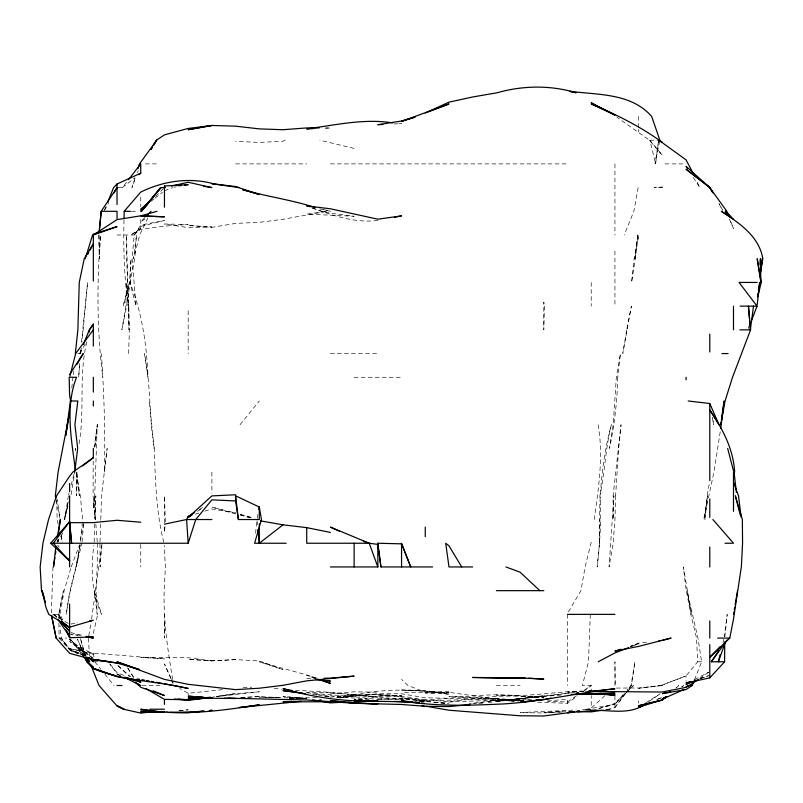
<?xml version="1.0" encoding="UTF-8"?>
<svg xmlns="http://www.w3.org/2000/svg" width="803" height="803" viewBox="0 0 803 803"><rect width="100%" height="100%" fill="white"/><g stroke="black" fill="none" stroke-linecap="round" stroke-linejoin="round"><path stroke-width="0.6" stroke-dasharray="4.01 3.01" d="M97.374 543.24L97.233 566.948L95.969 590.657L97.183 614.365L94.383 590.657L101.549 614.365C91.492 592.805 90.709 568.715 93.861 545.518M76.907 472.114L76.676 495.822L76.767 472.114L79.346 495.822L76.124 472.114M95.477 519.531L95.818 495.822L94.644 519.531M75.442 450.895L75.482 448.405L75.633 450.895M599.51 543.24C598.857 503.351 600.684 463.371 611.404 424.697C605.412 448.064 604.97 472.284 599.861 495.822C601.738 519.571 599.761 543.34 597.191 566.948L599.51 543.24L599.941 519.531M94.152 541.995L94.593 522.03M123.993 220.042C123.281 248.779 124.264 277.647 128.229 306.144L126.462 282.435L125.85 306.144L121.875 329.852L126.563 306.144L130.216 282.435L131.04 258.727L129.413 282.435L123.16 306.144L129.976 282.435L134.733 258.727L136.48 235.018L133.519 258.727L139.692 235.018L147.802 217.984M52.948 566.948L51.332 614.365M128.36 353.561C131.391 313.973 125.71 274.596 126.493 235.018L128.962 329.852L128.44 306.144M100.797 519.531L101.539 495.822L107.15 448.405L104.35 472.114C105.504 432.576 103.988 393.018 101.389 353.561M99.994 541.995L100.756 520.776M93.188 461.012L93.098 495.822L95.186 519.531L94.483 495.822L93.329 507.978L94.704 495.822L97.263 424.697L94.654 448.405L97.404 424.697L94.132 447.221M98.92 235.018L99.321 258.727L100.465 235.018C96.932 282.415 96.761 330.053 102.794 377.28M590.305 614.365L588.499 661.792L582.386 685.501L591.229 685.501L591.229 690.199M79.617 363.548L78.664 377.28L79.848 363.548M164.966 526.537L164.454 532.369L164.454 526.537M165.378 521.87L164.454 495.822L164.454 525.363M117.037 235.018L134.242 235.018L140.746 226.366L164.454 220.484L140.746 225.051L134.242 235.018L132.124 258.727L136.038 306.144L129.905 282.435C142.021 312.568 146.748 344.989 147.983 377.28L144.46 353.561C151.044 384.778 148.906 416.958 154.186 448.405C155.481 479.782 155.953 511.431 163.762 542.055M81.996 541.995L83.873 522.03M255.575 533.262L256.809 520.776M73.193 374.78L73.575 371.036M80.32 353.561L80.691 349.817M81.454 342.339L87.607 282.435L82.006 341.707M724.858 636.829L727.207 614.365L724.246 636.889M71.788 387.939L72.943 377.28M82.418 521.9L80.25 542.055L83.703 521.9M80.701 353.561L81.223 348.823M79.075 443.657C84.977 409.911 78.523 375.081 86.865 341.707M594.28 519.531C598.516 488.104 603.645 456.345 598.115 424.697M57.284 542.055L57.605 539.686M591.229 542.186L585.116 566.948L580.95 590.657L567.52 613.412M720.231 431.803L713.927 472.114L703.779 519.531L707.684 495.822L704.924 519.531L707.172 495.822L709.581 482.071M631.379 685.501L626.149 692.477L631.379 685.501L634.952 661.792L630.997 685.501L626.982 690.168M658.47 141.368L655.057 163.892L659.835 140.184M68.345 495.822L64.712 519.531L68.145 502.939M71.126 494.638L74.749 472.114M80.119 543.24L76.275 566.948L80.521 543.24M88.782 635.705L91.412 620.297M91.612 619.113L101.991 543.24L100.134 566.948L99.953 543.24M62.684 619.806L60.014 614.365L64.16 590.657L70.895 567.962M638.204 187.601L633.838 211.309L624.202 235.018M257.151 518.397L258.004 513.84M80.049 545.608L75.843 566.948L69.62 592.283L66.187 614.365L69.62 593.839L81.886 543.24M68.285 501.755L64.28 519.531L68.365 504.726M93.329 633.447L97.715 614.365M748.125 328.668L748.697 326.299M722.951 642.822L723.804 639.268M68.596 494.839L69.108 492.861M71.156 485.022L74.227 473.288M134.984 178.115L131.963 187.601L135.727 177.433M137.403 172.926L138.236 170.668M71.206 566.948L79.276 545.498M694.454 679.85L701.641 661.792L697.937 638.084L686.956 590.657L691.463 614.365L683.353 566.948L686.063 589.251L690.801 614.365L696.562 638.084L697.616 661.792L686.063 675.895L660.999 685.501L686.063 675.895L686.063 681.285M104.46 210.175L105.835 206.793M77.7 353.561L79.738 353.561L82.016 347.92M104.591 210.235L108.746 202.687M79.738 353.561L85.911 342.791M56.933 542.216L63.608 531.927M607.108 709.561L614.937 707.513L625.396 693.501L614.937 704.171L623.77 693.902M614.937 707.433L625.396 693.471M118.101 187.601L122.357 187.601L126.954 181.669M240.057 424.697L259.299 400.988M134.242 235.018L140.746 228.263L140.746 217.984M145.042 217.402L140.746 221.748L146.819 217.834M626.38 692.608L633.426 685.501L626.38 692.327M155.682 196.384L164.454 187.601M625.497 693.18L614.937 703.408L598.968 708.487M604.91 695.629L591.229 708.005L591.229 695.549M676.076 687.94L678.826 685.501L676.076 687.83M122.357 187.601L134.944 177.734M151.185 201.182L154.025 198.953M154.979 198.2L162.557 192.248M537.568 702.193L567.52 703.308L577.397 695.89M583.329 691.433L591.229 685.501L582.336 691.674M576.413 695.799L567.52 701.973L547.556 701.3M699.604 678.505L708.758 672.211M140.746 228.263L130.819 235.018L140.746 229.337L164.454 226.165L188.173 224.428L164.454 224.007L188.173 227.61L211.882 226.968L188.173 225.432L211.882 227.369L235.59 223.405L259.299 222.341L283.007 219.289L327.172 211.309L306.716 214.1L354.133 216.268L330.424 213.217L321.903 211.309L311.383 207.646M648.954 701.491L660.297 693.802M197.448 511.31L202.597 507.908M683.835 685.501L681.787 686.836L683.835 685.501L686.063 685.501M645.863 702.755L660.297 693.702M199.505 509.423L202.597 507.516M694.685 679.669L708.698 672.091M285.206 140.184L283.007 141.238L259.299 142.442L235.59 141.288M656.713 699.684L662.355 697.305L656.713 699.664M638.646 643.173L630.746 646.425L638.646 643.173L649.316 641.878M631.871 646.375L638.646 643.775L630.355 646.335M700.748 678.696L708.647 675.654L700.296 678.344M164.454 190.763L172.755 187.601M195.28 514.191L198.833 513.067M204.765 511.19L211.882 508.931L235.59 513.017L211.882 507.105L235.59 513.92M598.968 708.587L614.937 704.251L584.303 709.601M173.94 187.31L176.319 186.738M339.91 697.988C375.603 688.633 412.672 687.91 448.977 694.314L425.259 690.46L401.55 690.008L448.977 692.668L401.55 692.608M662.355 685.12L638.646 688.352L662.164 685.501M70.805 624.051L77.921 622.837M339.91 697.677L354.133 695.328L337.541 697.596M216.619 696.522L235.59 693.672L259.299 691.764L216.619 696.623L235.59 693.672L213.066 696.994M357.696 699.624L377.842 696.653L401.55 695.338L377.842 695.528L401.55 696.673L377.842 694.545L354.133 695.418L377.842 697.094L330.424 692.648L306.716 692.587M587.676 709.732L590.044 709.38M339.91 697.857L354.133 695.769L335.413 697.636M472.686 703.699L496.395 700.407L468.942 703.639M222.551 689.657L188.173 693.28L179.671 688.492M488.094 702.565L570.02 693.109M572.509 692.648L496.395 701.441L543.812 695.649M478.608 703.679L483.356 703.117M586.491 709.711L590.044 709.33M330.424 697.215C361.962 692.818 394.253 692.788 425.259 700.658L401.55 697.807L448.977 701.702L496.395 696.221L520.103 696.02L543.812 697.586L520.103 696.271L543.812 696.382L562.532 694.956M662.355 685.501L638.646 687.97L616.192 688.071M520.103 698.781L543.812 696.281L496.395 701.039L520.103 698.781L496.395 700.587L520.103 699.443C491.787 700.377 463.532 701.31 435.246 702.625M179.43 710.685L188.173 709.822L176.941 710.695M547.556 700.979L567.52 699.232L567.52 703.308M330.424 693.832L354.133 691.815L377.842 692.216M319.192 699.493L321.692 699.283M576.253 692.618L578.752 692.417L573.764 692.608M165.709 711.568L168.198 711.378M526.336 699.714L520.103 700.196L523.847 700.126L448.977 696.321L520.103 700.628M527.591 699.624L532.58 699.232M605.542 709.621L611.505 709.21L603.153 709.651M337.912 697.646L354.133 696.592L377.842 693.762L401.55 693.752L425.259 697.807L496.395 699.202L523.847 700.557L496.395 698.63M566.276 711.046L543.812 712.522L562.532 711.819M235.59 659.604L211.882 660.859L188.173 659.273L211.882 660.859L235.59 659.604L259.299 660.949L283.007 669.652L259.299 661.792L306.716 674.952L315.75 678.154M562.532 711.95L543.812 712.994L520.103 712.562L576.253 709.993M259.299 696.602L239.334 697.626L259.299 696.602L279.263 697.576M582.496 709.671L589.984 709.27M394.062 123.963L401.55 123.632L399.061 123.421M243.078 687.579L251.811 687.197M583.741 691.423L567.52 692.136L578.752 691.774M325.436 128.189L330.424 127.998L325.436 127.978M316.703 697.666L289.251 698.128L297.983 698.62M448.977 691.513L425.259 692.206L408.004 685.501L401.55 679.348M416.526 700.617C451.055 699.152 485.434 692.126 520.103 695.97L496.395 695.057C525.704 697.606 554.582 691.463 583.741 691.022M306.716 678.565L316.703 678.374M377.842 699.403L401.55 698.951L448.977 703.85M377.842 220.494C354.725 223.284 332.653 215.485 311.293 207.646M649.878 140.184L658.651 140.184L655.629 163.892L649.878 140.184L662.355 155.33L649.396 140.184L616.824 117.148M145.383 163.892L157.197 163.892M235.59 163.892L306.716 163.892M330.424 163.892L569.056 163.892M664.944 163.892L686.063 163.892M131.371 211.309L136.209 211.309M330.424 353.561L377.842 353.561M354.133 377.28L401.55 377.28M55.337 614.365L60.014 614.365M58.89 623.108L59.091 638.084L66.8 638.084M94.473 661.792L97.896 661.792M697.616 661.792L701.641 661.792M142.071 685.501L159.978 685.501M496.395 685.501L520.103 685.501M614.937 685.501L614.937 661.792L615.299 685.501M289.251 698.168L306.716 698.168L289.251 697.867L299.228 698.6M419.025 701.139L472.686 699.383L518.858 701.029M289.251 698.329L300.473 698.6M276.764 697.596L259.299 697.124L287.996 697.817M362.866 699.614L354.133 699.323L361.621 699.624M399.061 699.604L377.842 698.871L401.55 698.239L447.783 703.679M448.977 693.973L425.259 693.009L448.977 692.306L514.171 701.611L496.395 699.242L520.103 700.748M295.484 690.229L330.424 692.347L403.929 699.543M369.109 699.614L312.959 694.033M306.716 692.788L354.133 696.743L377.842 699.483M306.716 698.751L283.007 696.402L304.347 698.65M274.275 688.422L281.763 689.205M80.29 635.303L70.805 634.109L77.921 635.404M324.502 696.181L330.424 696.944L324.502 696.06M211.882 660.859L188.173 657.737L140.746 657.436L164.454 658.861L93.329 653.1L69.62 648.533L69.62 649.938L85.429 655.629M312.648 694.294L317.386 695.007M318.57 695.177L323.308 695.89M354.133 148.414L319.845 140.184M319.755 208.89L330.424 211.309L322.123 209.252M240.328 515.044L252.182 517.845M316.201 677.692L306.716 675.433L316.201 678.605M69.62 648.533L93.329 654.184L69.62 641.467L92.345 657.838M70.805 632.563L82.659 635.464M240.328 514.321L253.367 517.905M120.601 675.574L117.037 674.57L119.406 675.343M240.207 514.653L249.452 517.905M83.171 655.278L69.62 649.205L60.797 638.084L69.62 649.175L83.171 655.268L70.754 650.701L77.52 653.471M85.429 655.378L69.62 649.205L61.289 638.084L60.034 625.597M123.813 675.393L117.037 672.673L109.609 663.599M120.269 675.353L117.037 673.747L109.609 663.78M52.677 614.365L68.566 623.63M93.329 658.55L69.62 639.429L86.945 655.77M53.691 614.365L57.435 617.567M117.951 665.637L130.718 676.758M117.951 665.697L129.765 676.889M86.302 655.107L69.62 639.228L84.074 655.469M56.923 617.055L54.544 614.365L56.601 617.387M59.091 638.084L69.62 649.938M84.074 655.148L70.423 639.027L82.91 655.86M94.774 661.792L100.927 669.381M104.781 674.118L114.016 685.501M57.746 545.207L59.231 547.164M693.28 177.473L699.835 187.601L696.121 179.691M62.182 620.689L58.127 614.365L61.761 620.558M127.797 667.976L133.649 677.25M127.677 667.976L133.348 677.25M718.996 203.761L722.68 210.235L719.066 203.761M60.867 618.792L58.679 614.365L63.397 590.657L58.9 614.365L59.271 618.109M60.767 618.822L58.679 614.365L58.82 618.109M171.23 678.686L164.454 663.93L170.838 678.686M171.752 679.82L173.307 683.233M729.254 218.858L733.49 228.564L729.937 219.36M171.33 679.82L172.806 683.233M85.61 655.86L80.3 638.084L85.018 655.86M58.207 524.279L57.133 519.531L56.752 499.566M60.908 536.133L62.253 542.055M56.3 500.56L59.954 518.347L57.204 499.376M172.675 679.569C167.777 650.199 163.29 620.548 164.163 590.657L165.368 566.948L164.234 545.468M712.381 417.62L713.686 424.697L712.512 417.58M76.335 473.298L80.3 495.822L82.679 519.531M93.329 653.15L94.152 658.089M61.289 534.939L62.343 542.055M154.186 448.405L149.268 400.988M257.06 520.776L257.552 525.774M97.263 541.995L95.677 522.03M88.37 638.084L89.565 656.794M98.95 235.018L99.321 258.727M164.424 614.365L164.454 638.084L164.454 620.408M638.646 116.465L638.646 128.189M638.646 129.363L638.646 131.702M638.646 700.768L638.646 703.067M614.937 163.892L614.937 235.018M614.937 250.988L614.937 306.144M614.937 696.02L614.937 707.513M591.229 282.435L591.229 306.144M567.52 614.365L567.52 685.501M211.882 472.114L211.882 493.323M188.173 310.801L188.173 353.561M188.173 693.28L188.173 694.846M140.746 197.036L140.746 206.662M140.746 544.494L140.746 566.948M544.324 306.144L543.812 329.852L543.812 302.099L544.324 306.144M615.6 495.822L614.937 519.852L613.151 543.24L609.065 566.948L613.894 495.822L613.131 519.531L613.08 495.822L621.04 424.697L618.621 448.405L615.6 495.822M58.217 539.496L58.127 541.995L58.238 539.496M617.758 377.28C617.276 401.199 614.425 424.998 609.467 448.405L613.221 424.697L616.333 377.28L620.458 353.561L617.758 377.28M637.702 235.018L635.293 258.727L631.58 282.435L634.129 258.727L638.646 235.018L634.882 258.727L637.702 235.018M626.721 329.852L622.787 353.561L631.369 306.144L626.721 329.852M590.546 709.21L586.903 709.711L590.546 709.21M662.355 186.989L654.033 187.601L662.355 187.601L662.355 186.989M425.259 701.692L419.025 701.501L425.259 701.692M84.415 655.017L77.52 639.208L84.395 655.017"/><path stroke-width="1.2" d="M690.811 681.476L686.063 683.032L709.782 677.873L724.607 661.792L724.707 641.828M69.62 377.28L76.526 377.28C65.063 407.081 71.387 439.131 75.372 469.745M124.023 218.797L124.204 211.309L140.746 192.088C162.738 181.237 187.892 177.322 211.882 183.315M760.039 264.97L760.401 258.727L760.883 282.435M75.341 353.561L77.871 329.852L79.266 282.435L84.225 258.727L93.329 243.911L89.866 250.265M70.393 400.988L65.806 435.367L69.379 413.696L58.097 472.114L55.327 495.822L55.819 498.191M757.199 304.638L759.698 282.435L758.444 290.756M55.849 546.803L53.49 566.948L54.935 557.463M74.699 472.114L77.69 448.405L74.91 424.697L77.821 400.988L70.313 400.988M750.343 329.852L753.525 306.144M58.569 532.57L60.345 519.531L57.284 537.317M721.104 422.328L720.773 424.697L725.079 400.988L732.517 377.28L750.584 329.852L748.436 306.144L749.44 318.62M721.435 419.949L724.115 400.988L720.753 428.25M760.039 275.329L762.408 258.727L759.999 274.134M740.205 514.793L735.327 495.822L742.363 519.531L742.564 543.24L741.35 566.948L733.49 619.083L729.786 638.084L709.782 657.306L720 646.816M757.55 296.709L758.092 293.135M55.487 553.909L55.849 551.541M733.49 614.365L733.892 611.996M734.303 609.628L734.705 607.259M735.116 604.89L737.555 590.657M759.949 275.329L762.85 258.727C759.156 236.333 739.061 222.782 721.345 211.309L733.49 219.219L725.31 211.309L731.031 217.583M258.867 509.293L259.299 507.014L235.59 495.822L235.59 500.942L238.391 519.531L259.299 519.531L259.299 507.014L261.467 519.531L254.591 543.24L286.209 543.24M88.982 332.231L89.504 329.852L93.329 324.101L93.329 346.033M757.771 296.709L761.234 282.435L757.199 258.727L760.511 280.066M720.08 654.676L718.364 661.792L725.621 641.467M69.921 376.085L75.663 353.561L93.319 329.852M85.248 258.727L92.576 235.018M138.006 168.63L139.511 163.892L156.715 140.184L153.564 145.333M140.746 522.231L117.037 520.274L93.329 522.623L69.62 522.673L71.587 543.24L69.62 521.629L50.679 543.24L188.173 543.24L195.751 519.531L211.882 499.847L235.59 500.942M751.357 320.819L757.068 306.144L739.061 282.435L757.199 282.435M670.656 691.835L662.355 693.621L686.063 689.546L692.216 685.501L693.561 682.108M107.662 202.276L113.604 187.601L117.037 183.997L140.746 173.187L140.746 163.892L128.49 179.691M83.382 344.537L89.314 329.852L93.329 324.101M194.356 512.615L188.173 516.439L186.597 519.531L188.173 543.24M87.557 254.491L88.711 252.383M114.076 192.991L117.037 187.601L101.208 211.309L99.281 231.274L101.208 211.309L117.037 211.309L117.037 218.687M77.038 364.341L83.211 353.561L69.62 374.499M150.874 149.458L152.118 147.391M153.353 145.333L156.455 140.184L164.454 134.854L188.173 128.45L211.882 125.479L235.59 126.161L259.299 128.892L283.007 129.725L306.716 127.918L319.192 127.958M151.034 149.458L152.299 147.391M724.607 661.792L711.328 661.792L718.745 650.45M711.328 661.792L727.086 640.051M69.62 521.629L53.319 543.24L69.62 560.916L68.135 558.948M147.622 214.792L151.054 211.309M147.772 204.283L140.746 211.309L161.022 187.601L141.428 211.309L160.459 187.601L165.348 187.601L164.454 185.995L188.173 184.67L184.61 185.112M152.6 198.482L140.746 209.372L144.54 206.391M644.297 704.843L638.646 707.192L662.355 699.855L638.646 705.717L662.355 700.126L665.105 697.687M665.105 697.165L662.355 699.503L665.426 697.506M138.819 174.703L140.746 173.187M257.934 529.518L259.299 543.24L283.007 524.821L306.716 527.651L330.424 532.419M82.548 466.041L93.329 457.7L93.329 448.405M93.329 457.7L72.812 472.114L69.62 476.169L56.561 495.822L48.531 519.531L42.92 543.24L40.15 566.948L41.505 590.657L45.51 602.32M692.216 685.501L688.723 685.501L686.063 687.348L662.355 692.015L588.729 691.453M696.552 680.603L689.436 685.501L686.063 686.886L688.723 685.501M642.771 705.676C627.836 714.871 607.861 709.742 591.229 710.274M192.288 514.723L188.173 517.443L211.882 495.903L235.59 494.768M662.355 700.126L662.355 699.172L665.426 697.225M641.738 705.345L638.646 707.282L645.421 704.432M662.355 699.172L666.671 696.693M666.671 696.613L662.355 699.082L683.815 689.616M690.379 682.008L686.063 684.337L698.49 679.559M598.225 661.792L614.937 652.919L628.488 647.68M188.173 516.439L190.542 515.687M414.97 117.178L401.55 121.414L448.977 103.978L425.259 112.992L448.977 102.152L472.686 96.972L497.157 92.757C522.843 85.439 550.517 85.028 576.142 92.757L569.979 91.572M620.87 649.246L614.937 651.072L638.646 646.375L671.087 638.084L662.355 640.302M44.546 598.827L42.157 590.657L45.912 607.269L48.742 614.365L69.62 627.183L93.329 620.207M414.8 117.168L401.55 121.022L377.842 124.696L382.84 124.475M156.936 211.309L140.746 215.887L164.454 216.83L140.746 215.826L117.037 219.61L93.329 235.018L117.037 226.617L93.329 234.155L93.329 281.04M171.571 185.995L188.173 182.271L211.882 187.601L203.581 186.286M543.812 699.734L550.928 698.188M164.454 524.148L186.597 519.531L211.882 519.531M394.444 217.272L401.55 215.887L377.842 219.189L330.424 208.79L306.716 205.939L310.269 206.742M585.307 692.056L614.937 688.773C575.279 693.029 536.424 702.976 496.395 704.231C464.766 705.696 432.867 706.168 401.55 700.798L412.782 701.973M89.775 620.809L92.144 620.408M568.715 712.191L571.114 711.799M574.637 711.86L543.812 715.995L520.103 715.784L448.977 710.223L426.473 706.329M577.006 711.478L579.375 711.107M573.452 711.849L567.52 712.723L595.997 710.284M577.006 711.317L579.375 710.966M602.22 710.274L591.229 711.87L577.508 711.749M568.735 712.221L571.154 711.89M242.697 707.062L239.143 707.533L300.784 701.39M245.076 706.74L259.299 704.843C220.243 710.886 179.962 716.497 140.746 709.21L158.532 711.568M178.688 185.844L181.056 185.553M658.801 640.734L661.17 640.443M588.86 691.373L591.229 691.092L588.729 691.202M151.416 711.92L140.746 713.074L123.401 709.21L117.037 705.707L124.053 709.21L117.037 705.967L99.04 685.501L91.412 666.42M202.396 698.229L188.173 699.724L164.454 699.383L146.136 688.653M204.765 697.988L210.697 697.365L188.173 700.407L174.442 698.991M204.394 711.067L188.173 712.673L169.453 712.422L194.406 711.86M209.382 697.405L204.394 697.727L211.882 697.566L188.173 699.724L178.186 698.981M470.187 704.612L448.977 706.54L425.259 706.309L401.55 704.472L354.133 703.277L306.716 699.975L228.102 698.188M196.906 711.639L203.139 711.097M331.669 678.023L354.133 676.126L306.716 680.854L283.007 685.32L259.299 688.221L235.59 689.616L188.173 684.317L164.454 679.388L117.037 661.792L139.561 669.572L117.037 663.027L96.892 659.715M148.234 711.839L140.746 712.462L164.454 712.171M588.729 691.614L591.229 691.423M342.901 702.193L330.424 702.886L312.648 699.905M291.74 701.4L283.007 701.832L326.68 701.782M591.229 691.373L599.961 690.951M571.264 694.424L614.937 693.21L576.253 693.852L614.937 694.354L598.717 693.39M312.959 128.661L306.716 128.902C335.303 125.117 363.859 118.292 392.818 122.889M65.976 629.943L69.62 637.733L93.329 636.95L88.591 636.357M341.656 701.872L330.424 702.143L341.656 702.193M536.324 699.875L540.068 699.804M324.181 678.244L330.424 678.123M211.882 697.596L188.173 698.048L211.882 697.877M658.651 140.184L659.835 140.184L651.695 116.465C631.198 92.957 598.185 95.015 569.919 91.291M238.943 187.601L211.882 183.706L235.59 186.537L259.299 194.537L242.697 189.679M124.204 211.309L130.407 211.309M740.145 306.144L757.068 306.144M739.874 329.852L750.584 329.852M721.927 353.561L728.07 353.561M432.586 566.948L380.943 566.948L377.842 544.394L369.219 543.24L306.716 543.24L306.716 527.651M330.424 566.948L377.842 566.948L377.842 543.24L401.55 543.842L410.724 566.948L401.55 543.24L401.55 566.948M725.049 543.24L733.49 543.24L712.893 519.531M472.686 566.948L448.977 566.948L445.725 543.24L448.977 545.839L461.735 566.948M496.395 590.657L543.812 590.657M567.52 614.365L614.937 614.365M717.611 638.084L729.786 638.084M117.037 685.501L121.946 685.501M149.87 709.21L164.454 709.21M377.842 700.889C345.762 702.223 313.843 697.426 283.007 688.723L292.493 690.6M347.9 702.223L351.644 702.244M399.061 701.42L401.55 701.451M377.842 701.18L354.133 700.818L401.55 701.752L419.025 702.866M154.477 711.468L140.746 711.207L164.454 712.351L160.901 711.88M224.358 698.198L235.59 698.48L211.882 698.259L188.173 696.171L193.162 696.462M394.062 701.4L409.038 701.983M355.388 703.006L377.842 703.93L354.133 703.117L330.424 700.658L354.133 702.956M414.037 702.213L419.025 702.454M195.651 696.613L203.139 697.054M421.525 703.026L424.014 703.187M525.092 677.923L472.686 677.471L496.395 678.093L520.103 677.632L496.395 677.802L520.103 677.933L543.812 679.137L528.836 678.164M415.281 702.234L419.025 702.615M595.977 693.451L614.937 695.478L606.636 694.244M316.201 679.569L330.424 681.085L328.056 680.522M688.161 400.988L709.782 403.487L718.966 424.697L709.782 409.931C722.459 428.501 733.48 449.228 734.645 472.114M297.23 692.296L283.007 690.62L305.531 693.712M299.599 692.577L301.978 692.859M109.951 661.792L93.329 659.685L69.62 653.341L56.15 638.084L51.573 615.56L56.15 638.084M117.037 663.027L93.329 659.835L86.553 657.105M118.222 676.517L120.601 676.829M124.154 677.28L127.707 677.742M137.193 678.957L139.561 679.258M600.714 693.36L603.083 693.712M421.705 705.506L424.074 705.907M86.222 636.839L93.329 638.084L86.222 636.337M260.483 520.866L283.007 524.821M141.93 679.629L144.309 680.071M146.678 680.512L149.047 680.944M151.416 681.386L153.795 681.817M156.163 682.259L162.086 683.353M117.037 676.708L140.746 681.235L136.008 679.9M164.454 683.785L188.173 688.452C156.655 681.004 123.441 681.195 93.329 668.658L86.594 661.792L85.961 659.414M315.017 207.495C291.308 199.736 266.586 196.594 242.697 189.628M127.707 678.013L140.746 682.209L132.846 679.027M317.386 679.007L330.424 683.363L320.267 679.76M363.418 541.282L369.219 543.24L377.842 566.948M115.853 675.965L93.329 668.347L115.913 676.317M505.91 566.948L520.103 572.188L539.827 590.657M153.172 690.771L164.454 695.559L140.746 687.298L137.132 683.433M369.219 543.24L330.424 527.109L339.458 531.305M125.659 678.023L140.746 685.501M602.009 108.756L591.229 102.804L614.937 115.08L591.229 103.918C616.112 114.458 640.483 126.462 662.355 142.452L658.821 140.184L686.063 159.867L692.949 172.926M62.092 621.913L69.62 627.956L69.62 637.733M62.122 621.562L69.62 627.956M50.679 543.24L69.62 560.916M89.685 658.35L93.329 661.792L89.816 658.45M135.215 682.058L138.859 685.501L137.554 683.433M60.396 621.532L69.62 631.379L60.887 621.532M85.68 657.276L89.695 661.792L85.68 657.045M731.101 217.583L725.531 211.309L728.431 215.184M83.653 656.854L87.346 661.792L93.329 667.283L87.376 661.792L85.871 658.4M728.692 215.184L725.962 211.309L726.896 213.468M57.967 619.394L69.62 636.478L67.432 632.051M687.378 168.369L686.063 166.341L709.782 187.601L726.835 211.309L728.17 214.762M712.241 191.907L709.782 187.601L686.063 169.222L709.782 187.34L713.024 192.991M85.891 658.4L86.885 660.658M733.49 482.141L738.509 495.822L741.129 517.162M727.659 448.405L733.49 470.929M70.664 400.988L69.62 395.538L69.168 377.28M377.842 543.24L380.943 566.948M235.59 495.822L238.391 519.531M734.052 472.114L736.391 492.269M749.641 321.12L750.243 328.608M733.49 306.144L733.49 329.852M733.49 472.114L733.49 511.34M709.782 334.178L709.782 351.955M709.782 403.487L709.782 480.646M709.782 498.934L709.782 517.393M709.782 546.984L709.782 566.948M709.782 620.91L709.782 638.084M709.782 644.608L709.782 661.792M709.782 662.656L709.782 677.873M686.063 377.28L686.063 379.829M425.259 527.139L425.259 536.655M354.133 543.24L354.133 566.948M259.299 523.817L259.299 543.24M164.454 185.644L164.454 207.174M164.454 700.397L164.454 704.382M117.037 183.997L117.037 204.484M93.329 377.28L93.329 392.095M93.329 400.988L93.329 405.977M69.62 483.516L69.62 491.556M69.62 495.822L69.62 566.948M69.62 604.057L69.62 627.183M211.882 125.409L188.173 129.725L211.882 125.479M543.812 699.403L520.103 702.284L543.812 699.403M211.882 710.324L209.382 710.575L211.882 710.324M93.329 659.835L88.812 657.818L93.329 659.835"/></g></svg>
